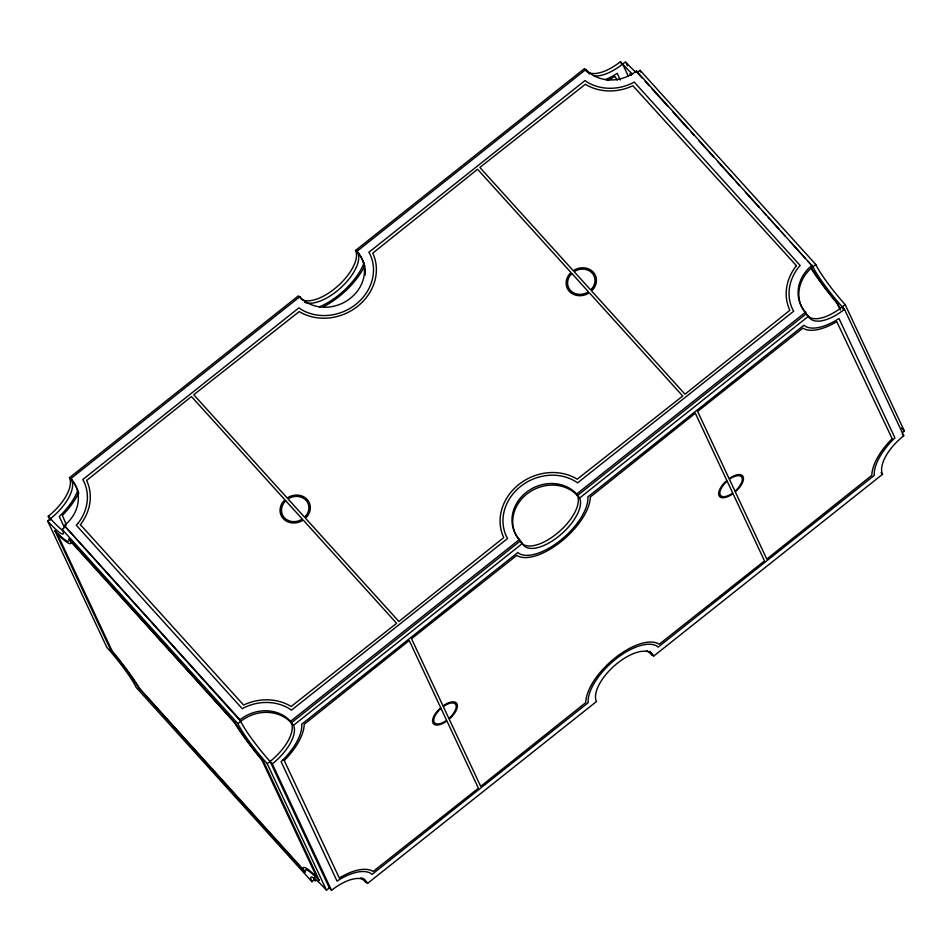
<?xml version="1.0" encoding="UTF-8"?>
<svg xmlns="http://www.w3.org/2000/svg" width="952" height="952" viewBox="0 0 952 952"><rect width="100%" height="100%" fill="white"/><g stroke="black" fill="none" stroke-linecap="round" stroke-linejoin="round"><path stroke-width="1.43" d="M50.158 520.28L48.266 516.246A36.819 16.85 -42.1 0 0 69.472 477.702L298.345 295.882L299.809 297.5M301.237 299.202A36.819 16.85 -42.1 0 0 338.031 285.862A36.819 16.85 -42.1 0 0 355.572 250.424L584.445 68.603L586.646 71.031A36.819 32.416 -25.1 0 0 589.752 74.006M70.924 478.558L299.809 296.726A36.819 32.416 -25.1 0 0 350.384 298.274A36.819 32.416 -25.1 0 0 357.024 251.268L585.908 69.448A36.819 32.416 -25.1 0 0 636.483 70.995L812.925 266.786A36.819 4.546 51.5 0 0 842.294 306.865L844.495 309.293L903.734 435.754A36.819 16.85 -42.1 0 0 882.528 474.298L653.655 656.118A36.819 16.85 -42.1 0 0 617.634 663.044A36.819 16.85 -42.1 0 0 596.428 701.576L367.555 883.396A36.819 16.85 -42.1 0 0 331.534 890.322L329.344 887.895L270.094 761.433A36.819 4.546 51.5 0 1 240.737 721.342L64.284 525.552A36.819 32.416 -25.1 0 0 70.924 478.558L71.662 480.129A36.819 32.416 -25.1 0 1 77.457 489.804M329.344 887.895L326.476 890.168A36.819 4.546 51.5 0 0 311.923 881.695L136.207 687.487A36.819 4.546 51.5 0 0 106.838 647.408L47.6 520.946L50.456 518.673A36.819 16.85 -42.1 0 0 71.662 480.129L69.472 477.702M594.179 75.886A36.819 16.85 -42.1 0 0 622.656 64.105L625.523 61.832A36.819 4.546 51.5 0 0 635.508 71.852M47.6 520.946A36.819 4.546 51.5 0 0 62.154 529.407L65.022 527.134M642.183 78.064L637.221 72.578L640.077 70.305L815.793 264.513A36.819 4.546 51.5 0 0 845.162 304.592L904.4 431.054L902.496 432.577M62.154 529.407L237.869 723.615L240.737 721.342A36.819 32.416 -25.1 0 1 291.3 722.889L520.185 541.069A36.819 16.85 -42.1 0 0 556.194 534.143A36.819 16.85 -42.1 0 0 577.4 495.611L806.284 313.791A36.819 16.85 -42.1 0 0 842.294 306.865L845.162 304.592M815.793 264.513L812.925 266.786A36.819 32.416 -25.1 0 0 806.284 313.791L808.486 316.219A36.819 16.85 -42.1 0 0 844.495 309.293M64.284 525.552L239.987 719.76A36.819 32.416 -25.1 0 1 290.562 721.307L519.447 539.486A36.819 32.416 -25.1 0 1 526.087 492.481A36.819 32.416 -25.1 0 1 576.662 494.028L805.547 312.208A36.819 32.416 -25.1 0 1 812.187 265.203M331.534 890.322L272.296 763.861A36.819 16.85 -42.1 0 0 293.502 725.317L522.386 543.497A36.819 16.85 -42.1 0 0 558.396 536.571A36.819 16.85 -42.1 0 0 579.601 498.039L808.486 316.219M326.476 890.168L267.238 763.706L270.094 761.433A36.819 16.85 -42.1 0 0 291.3 722.889L290.562 721.307M311.923 881.695L314.779 879.422A36.819 4.546 51.5 0 1 314.005 877.566M629.796 73.685L631.307 75.244M645.158 81.348L649.133 85.739M652.108 89.036L667.995 106.588M672.957 112.074L687.844 128.532M690.831 131.828L693.806 135.113M698.768 140.599L713.655 157.056M717.629 161.447L733.516 179M735.503 181.201L739.466 185.592M745.428 192.173L759.327 207.536M763.29 211.927L766.277 215.211M768.252 217.413L779.176 229.48M781.164 231.669L785.138 236.06M790.101 241.546L804.987 258.004M807.962 261.3L810.949 264.585M585.658 70.472A36.819 16.85 -42.1 0 0 620.466 61.678L622.656 64.105A36.819 4.546 51.5 0 0 632.652 74.125M902.27 434.136L903.734 435.754M881.064 472.68L882.528 474.298M355.572 250.424L357.762 252.851A36.819 32.416 -25.1 0 1 365.092 275.235M576.662 494.028L579.601 498.039M653.655 656.118L651.454 653.691A36.819 32.416 -25.1 0 0 649.442 651.668M519.447 539.486L522.386 543.497M291.3 722.889L293.502 725.317M48.266 516.246L50.456 518.673A36.819 4.546 51.5 0 0 62.297 530.181M270.094 761.433L272.296 763.861M367.555 883.396L365.354 880.969A36.819 32.416 -25.1 0 0 362.248 877.994M313.541 878.815L315.517 881.005L314.779 879.422M842.294 306.865L843.555 309.555M840.342 308.329L836.725 302.296A46.029 5.688 51.5 0 1 811.497 268.059M840.307 310.066L836.844 303.01A48.968 6.045 51.5 0 1 811.675 269.273M805.547 312.208L806.284 313.791M636.483 70.995L637.221 72.578M626.154 63.177L627.416 65.867M622.656 64.105L628.332 76.219M620.466 61.678L621.727 64.367M620.299 80.016L617.158 73.304L614.944 74.744A46.029 21.063 -42.1 0 1 605.389 79.623M617.217 80.158L614.921 76.434A48.968 22.42 -42.1 0 1 607.257 80.527M585.908 69.448L586.646 71.031M357.024 251.268L357.762 252.851A36.819 16.85 -42.1 0 1 341.113 287.48A36.819 16.85 -42.1 0 1 304.438 302.177M299.809 296.726L300.546 298.309M239.987 719.76L240.737 721.342M66.402 525.052L62.416 515.341A48.968 22.42 -42.1 0 0 78.719 492.827M64.284 527.23L59.262 516.496L61.249 514.592A46.029 21.063 -42.1 0 0 77.933 490.22M364.14 879.101A36.819 16.85 -42.1 0 1 365.354 880.969L366.092 882.552A36.819 32.416 -25.1 0 0 360.665 877.839M649.728 651.287A36.819 16.85 -42.1 0 1 651.454 653.691L652.191 655.273A36.819 32.416 -25.1 0 0 646.753 650.549M267.238 763.706A36.819 4.546 51.5 0 1 237.869 723.615M520.185 541.069A36.819 32.416 -25.1 0 1 526.825 494.064A36.819 32.416 -25.1 0 1 577.4 495.611M77.897 491.149A36.819 32.416 -25.1 0 1 78.576 493.909M364.033 262.942A46.029 21.063 -42.1 0 1 319.289 306.901M364.818 265.548A48.968 22.42 -42.1 0 1 323.692 306.568M640.077 70.305A36.819 4.546 51.5 0 1 640.863 72.162M901.592 428.019A36.819 4.546 51.5 0 1 904.4 431.054M78.088 523.243L76.303 525.266L242.272 708.693L244.688 707.372A46.029 40.519 -25.1 0 1 289.396 708.74L291.431 710.192L507.606 538.463L506.404 536.345A46.029 40.519 -25.1 0 1 520.601 486.412A46.029 40.519 -25.1 0 1 575.496 481.462L577.531 482.914L793.706 311.185L792.504 309.067A46.029 40.519 -25.1 0 1 798.383 267.524L800.156 265.489L634.199 82.062L631.783 83.383A46.029 40.519 -25.1 0 1 587.075 82.015L585.04 80.563L368.864 252.292L370.066 254.41A46.029 40.519 -25.1 0 1 355.87 304.342A46.029 40.519 -25.1 0 1 300.975 309.293L298.94 307.841L82.764 479.57L83.966 481.688A46.029 40.519 -25.1 0 1 78.088 523.243M80.384 524.647L243.581 705.027A48.968 43.114 -25.1 0 1 291.145 706.491L396.615 623.298L303.152 519.994L300.987 521.339A15.47 13.614 -25.1 0 1 283.172 518.566A15.47 13.614 -25.1 0 1 283.16 501.644L284.934 499.859L191.471 396.556L86.632 480.439A48.968 43.114 -25.1 0 1 80.384 524.647M796.431 265.727L796.086 266.12A48.968 43.114 -25.1 0 0 789.839 310.316L685 394.199L591.537 290.895L593.31 289.122A15.47 13.614 -25.1 0 0 593.298 272.189A15.47 13.614 -25.1 0 0 575.484 269.416L573.318 270.761L479.856 167.457L585.325 84.276A48.968 43.114 -25.1 0 0 632.878 85.728L796.431 265.727M285.814 500.835L284.315 502.347A13.994 12.316 -25.1 0 0 284.315 517.662A13.994 12.316 -25.1 0 0 300.427 520.161L302.272 519.03L285.814 500.835M306.056 515.698L304.557 517.21L288.099 499.015L289.932 497.872A13.994 12.316 -25.1 0 1 306.056 500.383A13.994 12.316 -25.1 0 1 306.056 515.698M307.21 516.4L305.437 518.174L398.9 621.477L503.739 537.606A48.968 43.114 -25.1 0 1 518.84 484.473A48.968 43.114 -25.1 0 1 577.245 479.201L682.715 396.02L589.252 292.716L587.087 294.061A15.47 13.614 -25.1 0 1 569.272 291.288A15.47 13.614 -25.1 0 1 569.26 274.366L571.033 272.581L477.571 169.278L372.732 253.161A48.968 43.114 -25.1 0 1 357.631 306.282A48.968 43.114 -25.1 0 1 299.225 311.554L193.756 394.747L287.218 498.039L289.384 496.706A15.47 13.614 -25.1 0 1 307.198 499.479A15.47 13.614 -25.1 0 1 307.21 516.4M571.914 273.545L570.415 275.068A13.994 12.316 -25.1 0 0 570.415 290.372A13.994 12.316 -25.1 0 0 586.527 292.883L588.372 291.74L571.914 273.545M592.156 288.408L590.657 289.932L574.199 271.736L576.031 270.594A13.994 12.316 -25.1 0 1 592.156 273.105A13.994 12.316 -25.1 0 1 592.156 288.408M283.089 759.779L281.09 761.683L337.044 881.124L339.257 879.684A46.029 21.063 -42.1 0 1 371.09 873.567L372.053 874.4L588.229 702.671L588.098 701.172A46.029 21.063 -42.1 0 1 615.789 659.082A46.029 21.063 -42.1 0 1 657.189 646.289L658.153 647.122L874.329 475.393L874.198 473.894A46.029 21.063 -42.1 0 1 892.94 439.836L894.939 437.932L838.986 318.492L836.772 319.932A46.029 21.063 -42.1 0 1 804.94 326.048L803.976 325.215L587.8 496.944L587.931 498.443A46.029 21.063 -42.1 0 1 560.252 540.522A46.029 21.063 -42.1 0 1 518.84 553.326L517.876 552.493L301.701 724.222L301.832 725.721A46.029 21.063 -42.1 0 1 283.089 759.779M284.255 760.529L339.281 877.994A48.968 22.42 -42.1 0 1 373.148 871.485L478.404 788.185L446.893 720.914L444.858 722.33A15.47 7.08 -42.1 0 1 432.946 722.996A15.47 7.08 -42.1 0 1 438.848 709.502L440.752 707.8L409.241 640.529L304.2 724.293A48.968 22.42 -42.1 0 1 284.255 760.529M892.167 438.717L891.774 439.086A48.968 22.42 -42.1 0 0 871.842 475.322L766.788 559.086L735.277 491.815L737.181 490.113A15.47 7.08 -42.1 0 0 743.084 476.619A15.47 7.08 -42.1 0 0 731.172 477.285L729.137 478.701L697.626 411.431L802.881 328.131A48.968 22.42 -42.1 0 0 836.76 321.621L892.167 438.717M441.05 708.431L439.431 709.883A13.994 6.402 -42.1 0 0 434.1 722.08A13.994 6.402 -42.1 0 0 444.87 721.485L446.595 720.283L441.05 708.431M450.498 717.011L448.88 718.462L443.334 706.61L445.06 705.408A13.994 6.402 -42.1 0 1 455.841 704.813A13.994 6.402 -42.1 0 1 450.498 717.011M451.081 717.391L449.177 719.093L480.689 786.364L585.742 702.6A48.968 22.42 -42.1 0 1 615.194 657.82A48.968 22.42 -42.1 0 1 659.248 644.207L764.504 560.895L732.992 493.636L730.957 495.052A15.47 7.08 -42.1 0 1 719.046 495.706A15.47 7.08 -42.1 0 1 724.948 482.224L726.852 480.522L695.341 413.251L590.299 497.015A48.968 22.42 -42.1 0 1 560.835 541.795A48.968 22.42 -42.1 0 1 516.781 555.409L411.526 638.721L443.037 705.979L445.072 704.563A15.47 7.08 -42.1 0 1 456.984 703.897A15.47 7.08 -42.1 0 1 451.081 717.391M727.149 481.153L725.531 482.604A13.994 6.402 -42.1 0 0 720.188 494.802A13.994 6.402 -42.1 0 0 730.969 494.207L732.695 493.005L727.149 481.153M736.598 489.733L734.98 491.184L729.434 479.332L731.16 478.13A13.994 6.402 -42.1 0 1 741.941 477.535A13.994 6.402 -42.1 0 1 736.598 489.733M56.239 532.073L54.74 530.526L110.682 649.966L112.407 651.977A46.029 5.688 51.5 0 1 138.373 687.415L305.187 872.353L304.973 871.544A46.029 5.688 51.5 0 1 317.837 879.029L319.348 880.588L263.395 761.148L261.669 759.125A46.029 5.688 51.5 0 1 235.715 723.698L68.889 538.749L69.115 539.558A46.029 5.688 51.5 0 1 56.239 532.073M57.263 533.798L112.288 651.263A48.968 6.045 51.5 0 1 139.908 688.962L303.117 869.343A48.968 6.045 51.5 0 1 316.814 877.304L261.788 759.851A48.968 6.045 51.5 0 1 234.168 722.151L70.96 541.759A48.968 6.045 51.5 0 1 57.263 533.798"/></g></svg>
